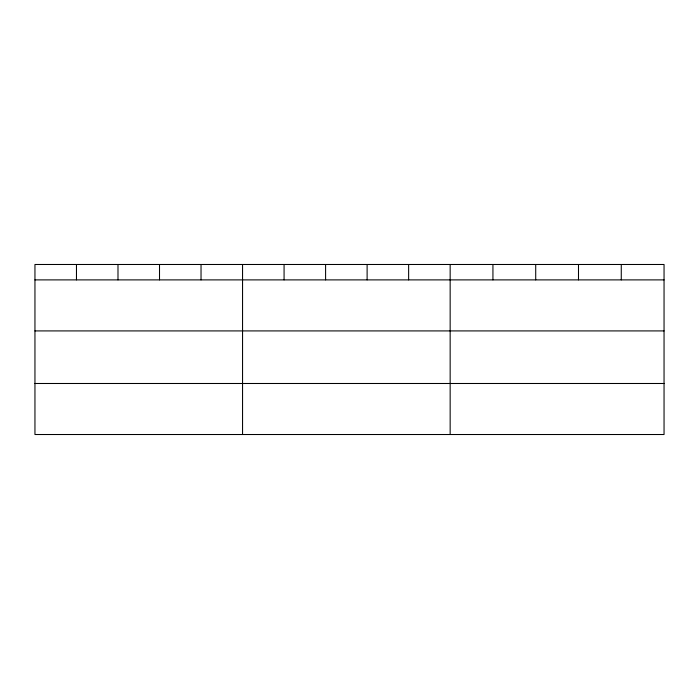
<?xml version="1.0" encoding="UTF-8"?>
<svg xmlns="http://www.w3.org/2000/svg" width="699" height="699" viewBox="0 0 699 699"><rect width="100%" height="100%" fill="white"/><g stroke="black" fill="none" stroke-linecap="round" stroke-linejoin="round"><path stroke-width="1.05" d="M664.05 279.888L664.05 434.516L34.95 434.516L34.95 264.484L664.05 264.484L664.05 279.888L34.95 279.888M34.95 330.915L664.05 330.915M34.95 383.489L664.05 383.489M621.271 264.484L621.271 279.888M578.492 264.484L578.492 279.888M535.714 264.484L535.714 279.888M492.935 264.484L492.935 279.888M450.156 264.484L450.156 434.516M408.635 264.484L408.635 279.888M367.115 264.484L367.115 279.888M325.594 264.484L325.594 279.888M284.074 264.484L284.074 279.888M242.553 264.484L242.553 434.516M201.032 264.484L201.032 279.888M159.512 264.484L159.512 279.888M117.991 264.484L117.991 279.888M76.471 264.484L76.471 279.888"/></g></svg>
